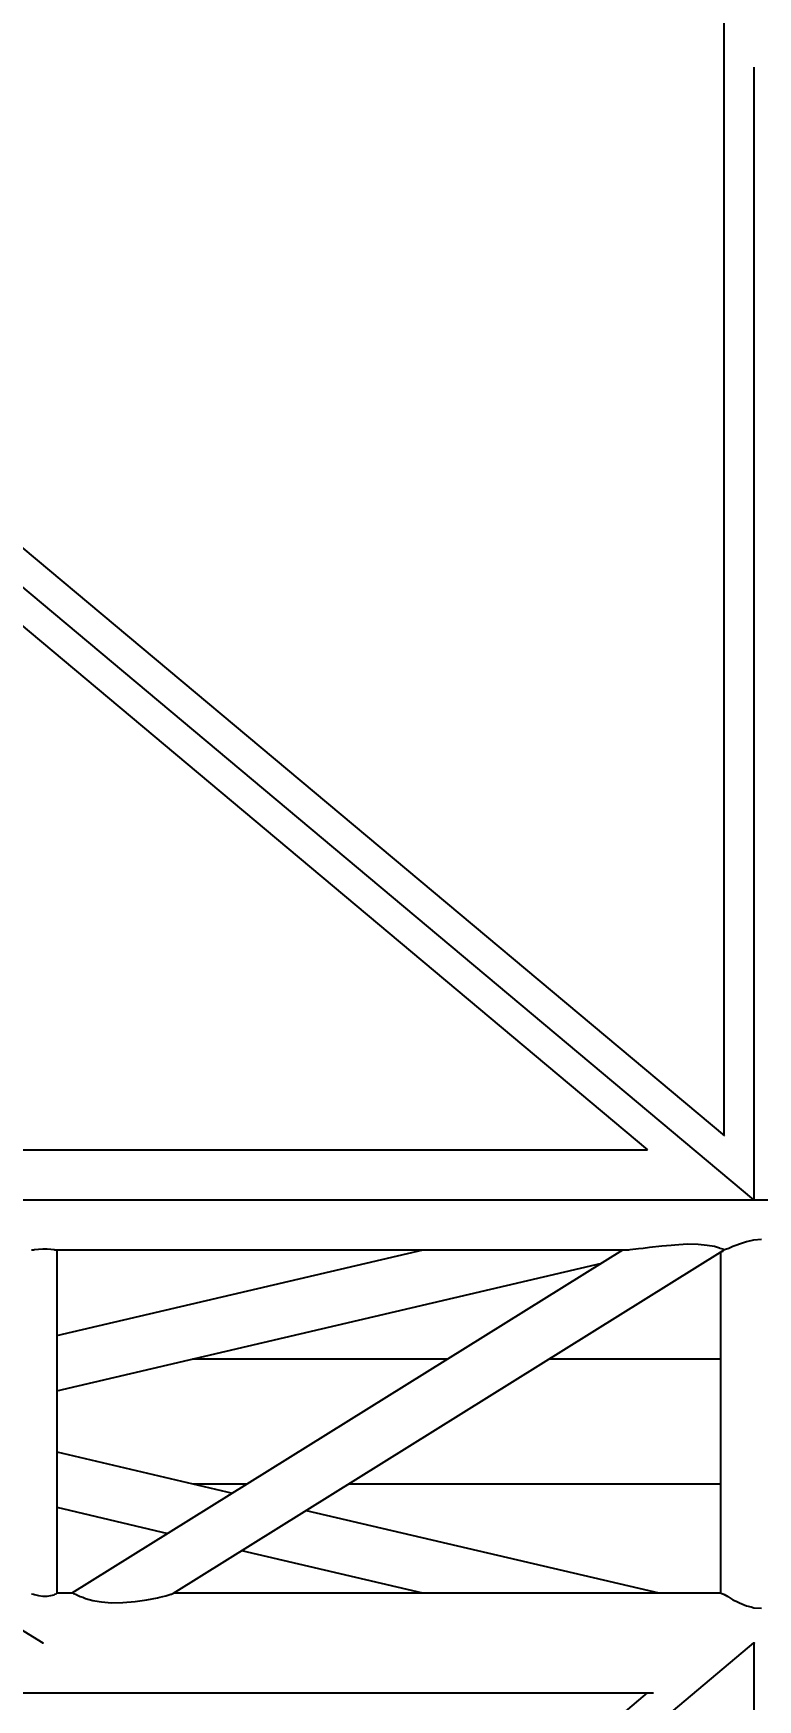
# Model space of a CAD drawing. Header units: millimetres. Extents: x 150209.93 to 150215.05, y 136675.65 to 136679.93.
# Drawn here: x 150213.9046 to 150213.9635, y 136677.1162 to 136677.2516 of the extents above; entities that cross this region are included whole.
import ezdxf

# ---------------------------------------------------------------- set-up
doc = ezdxf.new("R2010")
doc.units = ezdxf.units.MM
doc.header["$LTSCALE"] = 0.25
doc.linetypes.add('CENTER', pattern=[50.8, 31.75, -6.35, 6.35, -6.35])
doc.linetypes.add('XKITLINE00', pattern=[0])
doc.styles.add('ROMANS', font='romans.shx')
doc.dimstyles.new('MD300', dxfattribs={"dimtxt": 2.5, "dimasz": 2.5, "dimexe": 1, "dimexo": 1, "dimgap": 0.5, "dimtad": 1, "dimdec": 1, "dimlfac": 50, "dimrnd": 0.5, "dimdsep": 46, "dimtxsty": 'ROMANS', "dimcen": 1, "dimclrd": 146, "dimclre": 146, "dimclrt": 30, "dimadec": 1, "dimazin": 2, "dimtfac": 1, "dimtdec": 1, "dimtmove": 0, "dimatfit": 1, "dimfxl": 1, "dimtolj": 1, "dimtzin": 0, "dimlwd": -1, "dimlwe": -1, "dimarcsym": 0})

# ---------------------------------------------------------------- blocks, each defined once
blk = doc.blocks.new('çatıı')
at = {"color": 8, "linetype": 'CENTER'}
for p, q in [((25173.61, 7630.28), (23430, 9090.27)), ((25173.61, 9090.27), (25173.61, 7630.27)), ((24593.95, 7630.27), (24884.52, 7450.27)), ((24815.89, 7630.27), (26261.35, 7630.27)), ((23430, 5990.27), (25173.61, 7450.27)), ((25173.61, 7450.27), (25173.61, 5990.27))]:
    blk.add_line(p, q, dxfattribs=at)
at = {"color": 8, "linetype": 'XKITLINE00'}
for p, q in [((25161.43, 9064.19), (25161.43, 7656.37)), ((23506.2, 9042.36), (25161.6, 7656.22)), ((23506.2, 9010.58), (25130.41, 7650.56)), ((24815.89, 7650.57), (25130.4, 7650.57)), ((24879.91, 7609.96), (24880.84, 7609.98)), ((24880.84, 7609.98), (24881.17, 7610.05)), ((24881.17, 7610.05), (24882.76, 7610.26)), ((24882.76, 7610.26), (24884.52, 7610.38)), ((24884.52, 7610.38), (24886.28, 7610.39)), ((24886.28, 7610.39), (24887.87, 7610.29)), ((24887.87, 7610.29), (24889.13, 7610.09)), ((24889.13, 7610.09), (24889.46, 7609.98)), ((24889.46, 7609.98), (24889.94, 7609.97)), ((24889.94, 7609.97), (25122.59, 7609.97)), ((24889.94, 7609.97), (24890.22, 7609.94)), ((24890.22, 7575.12), (25039.12, 7609.97)), ((24890.22, 7609.94), (24890.22, 7470.45)), ((24896.53, 7470.61), (25120.36, 7609.97)), ((24937.64, 7470.5), (25161.12, 7609.64)), ((25120.57, 7609.97), (25120.6, 7609.93)), ((25120.6, 7609.93), (25121.22, 7609.95)), ((25121.22, 7609.95), (25122.8, 7609.98)), ((25122.8, 7609.98), (25123.28, 7610.06)), ((25123.28, 7610.06), (25126.74, 7610.48)), ((25126.74, 7610.48), (25128.58, 7610.64)), ((25128.58, 7610.64), (25131.18, 7611.05)), ((25131.18, 7611.05), (25136.22, 7611.62)), ((25136.22, 7611.62), (25140.01, 7611.9)), ((25140.01, 7611.9), (25141.42, 7612.06)), ((25141.42, 7612.06), (25146.52, 7612.35)), ((25146.52, 7612.35), (25150.98, 7612.3)), ((25150.98, 7612.3), (25154.59, 7611.9)), ((25154.59, 7611.9), (25157.59, 7611.46)), ((25157.59, 7611.46), (25159.58, 7610.83)), ((25159.58, 7610.83), (25159.81, 7610.64)), ((25159.81, 7610.64), (25160.96, 7610.36)), ((25159.96, 7608.92), (25159.96, 7470.58)), ((25160.23, 7609.09), (25160.3, 7609.1)), ((25160.3, 7609.1), (25160.92, 7609.39)), ((25160.82, 7609.45), (25160.89, 7609.46)), ((25160.89, 7609.46), (25161.03, 7609.53)), ((25161.31, 7609.89), (25160.92, 7609.39)), ((25160.96, 7610.36), (25161.36, 7609.98)), ((25161.46, 7610.05), (25161.31, 7609.89)), ((25161.36, 7609.98), (25161.39, 7609.98)), ((25161.46, 7610.05), (25162.94, 7610.55)), ((25162.94, 7610.55), (25163.4, 7610.66)), ((25163.4, 7610.66), (25165.1, 7611.44)), ((25165.1, 7611.44), (25166.66, 7611.93)), ((25166.66, 7611.93), (25167.69, 7612.44)), ((25167.69, 7612.44), (25170.57, 7613.4)), ((25170.57, 7613.4), (25172.55, 7613.76)), ((25172.55, 7613.76), (25173.61, 7614.04)), ((25173.61, 7614.04), (25176.65, 7614.24)), ((24890.22, 7552.75), (25111.73, 7604.6)), ((24945.44, 7565.67), (25049.21, 7565.67)), ((25090.5, 7565.67), (25159.96, 7565.67)), ((24890.22, 7527.86), (24961.63, 7511.14)), ((24945.7, 7514.87), (24967.62, 7514.87)), ((25008.92, 7514.87), (25159.96, 7514.87)), ((24890.22, 7505.37), (24935.38, 7494.8)), ((24991.64, 7504.12), (25134.93, 7470.57)), ((24965.39, 7487.77), (25038.86, 7470.57)), ((24879.91, 7470.22), (24880.83, 7470.05)), ((24880.83, 7470.05), (24881.17, 7469.91)), ((24881.17, 7469.91), (24882.76, 7469.55)), ((24882.76, 7469.55), (24884.52, 7469.34)), ((24884.52, 7469.34), (24886.28, 7469.33)), ((24886.28, 7469.33), (24887.87, 7469.5)), ((24887.87, 7469.5), (24889.13, 7469.85)), ((24889.13, 7469.85), (24889.46, 7470.05)), ((24889.46, 7470.05), (24889.94, 7470.18)), ((24889.94, 7470.18), (24890.22, 7470.45)), ((24890.22, 7470.57), (24896.88, 7470.57)), ((24896.53, 7470.61), (24896.85, 7470.62)), ((24896.53, 7470.61), (24896.6, 7470.57)), ((24896.85, 7470.62), (24897.03, 7470.36)), ((24897.03, 7470.36), (24898.06, 7470.06)), ((24898.06, 7470.06), (24898.18, 7469.9)), ((24898.18, 7469.9), (24899.78, 7469.17)), ((24899.78, 7469.17), (24900.87, 7468.9)), ((24900.87, 7468.9), (24901.98, 7468.33)), ((24901.98, 7468.33), (24904.84, 7467.56)), ((24904.84, 7467.56), (24907.49, 7467.18)), ((24907.49, 7467.18), (24908.39, 7466.97)), ((24908.39, 7466.97), (24912.47, 7466.62)), ((24912.47, 7466.62), (24917.14, 7466.69)), ((24917.14, 7466.69), (24922.15, 7467.18)), ((24922.15, 7467.18), (24926.86, 7467.8)), ((24926.86, 7467.8), (24931.24, 7468.66)), ((24931.24, 7468.66), (24932.13, 7468.9)), ((24932.13, 7468.9), (24934.6, 7469.41)), ((24934.6, 7469.41), (24936.64, 7470.06)), ((24936.64, 7470.06), (24936.89, 7470.12)), ((24936.89, 7470.12), (24937.64, 7470.5)), ((24937.77, 7470.57), (25160.27, 7470.57)), ((25159.96, 7470.58), (25160.23, 7470.62)), ((25160.23, 7470.62), (25160.3, 7470.53)), ((25160.3, 7470.53), (25161.28, 7470.06)), ((25161.28, 7470.06), (25161.31, 7470.04)), ((25161.31, 7470.04), (25162.94, 7469.08)), ((25162.94, 7469.08), (25163.38, 7468.9)), ((25163.38, 7468.9), (25165.1, 7467.83)), ((25165.1, 7467.83), (25166.64, 7467.18)), ((25166.64, 7467.18), (25167.69, 7466.53)), ((25167.69, 7466.53), (25170.57, 7465.37)), ((25170.57, 7465.37), (25172.52, 7464.93)), ((25172.52, 7464.93), (25173.61, 7464.6)), ((25173.61, 7464.6), (25176.65, 7464.38)), ((24301.8, 6736.16), (25130.39, 7429.97)), ((24815.89, 7429.97), (25132.76, 7429.97))]:
    blk.add_line(p, q, dxfattribs=at)
for centre in [(25173.61, 7630.28), (25173.61, 7630.27), (24884.52, 7450.27), (25173.61, 7450.27), (25173.61, 7450.27)]:
    blk.add_circle(centre, 0.05, dxfattribs=at)
blk = doc.blocks.new('*D9')
at = {"color": 146, "transparency": 16777216}
for p, q in [((150214.91743, 136677.34684), (150215.05387, 136677.34684)), ((150214.05387, 136677.31684), (150214.05387, 136676.69678)), ((150214.91743, 136676.66678), (150215.05387, 136676.66678))]:
    blk.add_line(p, q, dxfattribs=at)
for points in [[(150214.04887, 136677.31684), (150214.05887, 136677.31684), (150214.05387, 136677.34684)], [(150214.04887, 136676.69678), (150214.05887, 136676.69678), (150214.05387, 136676.66678)]]:
    blk.add_solid(points, dxfattribs=at)
at = {"layer": 'DEFPOINTS', "color": 0, "transparency": 16777216}
for p in [(150213.91743, 136677.34684), (150213.91743, 136676.66678), (150214.05387, 136676.66678)]:
    blk.add_point(p, dxfattribs=at)
at = {"color": 30, "transparency": 16777216, "insert": (150214.02887, 136677.00681), "char_height": 0.03, "attachment_point": 5, "rotation": 90, "style": 'ROMANS'}
blk.add_mtext('\\A1;34', dxfattribs=at)

msp = doc.modelspace()

# ---------------------------------------------------------------- block references
at = {"xscale": 0.0002000170049888334, "yscale": 0.0002000170049888334, "zscale": 0.0002000170049888334}
msp.add_blockref('çatıı', (150208.92807, 136675.63059), dxfattribs=at)

# ---------------------------------------------------------------- dimensions: what is measured, and where the dimension line sits
dim = msp.add_aligned_dim(p1=(150213.91743, 136677.34684), p2=(150213.91743, 136676.66678), distance=0.13644, dimstyle='MD300', override={"dimtxt": 0.03, "dimasz": 0.03, "dimgap": 0.01})
dim.commit()
dim.dimension.update_dxf_attribs({"geometry": '*D9', "text_midpoint": (150214.02887, 136677.00681)})

doc.saveas('drawing.dxf')
